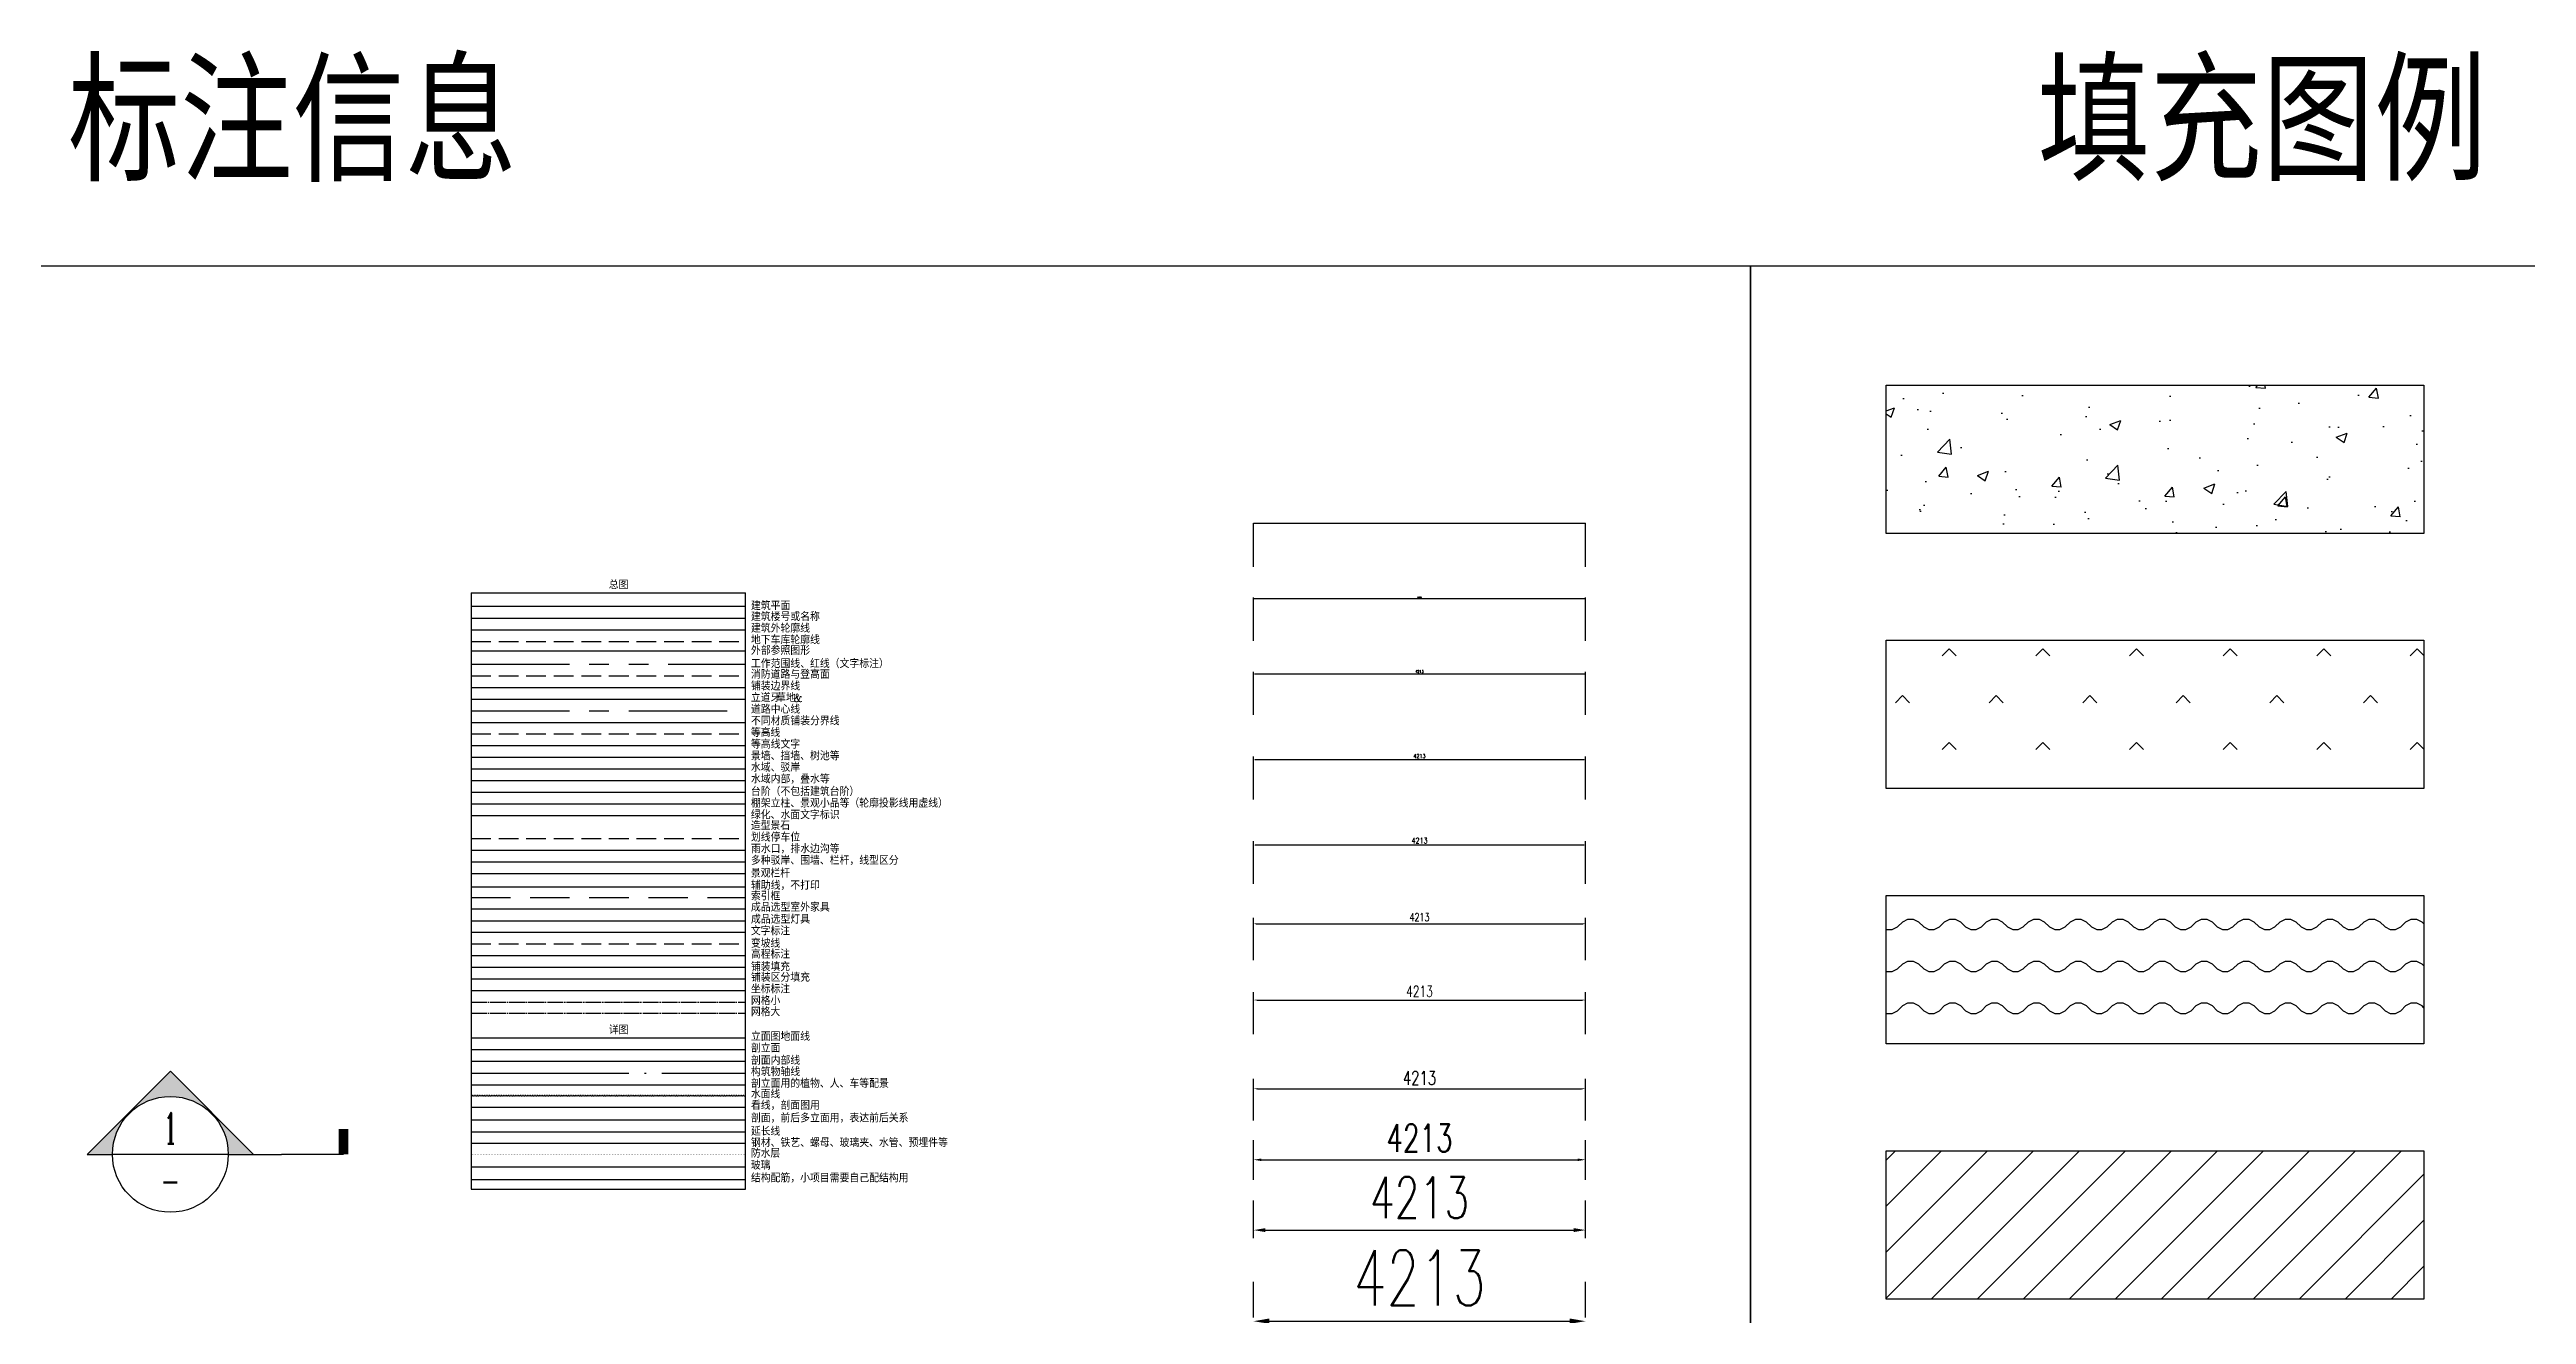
# Model space of a CAD drawing. Extents: x 36536 to 256213, y 18389 to 106449.
# Drawn here: x 90055 to 121493, y 90394 to 106449 of the extents above; entities that cross this region are included whole.
import ezdxf
from ezdxf.enums import TextEntityAlignment as Align

# ---------------------------------------------------------------- set-up
doc = ezdxf.new("R2010")
doc.units = 0
doc.header["$LTSCALE"] = 1000
doc.header["$MEASUREMENT"] = 0
for name, pattern in [('CENTER', [2, 1.25, -0.25, 0.25, -0.25]), ('DASH', [0.35, 0.25, -0.1]), ('DASHED', [0.75, 0.5, -0.25]), ('DOTE', [2.42, 2, -0.2, 0.02, -0.2]), ('PHANTOM', [2.5, 1.25, -0.25, 0.25, -0.25, 0.25, -0.25])]:
    doc.linetypes.add(name, pattern=pattern)
for name, color, linetype in [('DIM_COOR', 3, 'Continuous'), ('DIM_ELEV', 3, 'Continuous'), ('DIM_IDEN', 3, 'Continuous'), ('DIM_SYMB', 3, 'Continuous'), ('L-Axis', 1, 'DOTE'), ('L-B.NO.', 2, 'Continuous'), ('L-Bldg', 8, 'Continuous'), ('L-Center', 1, 'CENTER'), ('L-Contour', 8, 'DASH'), ('L-ContourText', 53, 'Continuous'), ('L-ExtendedLine', 8, 'DASH'), ('L-Finished lamps', 2, 'Continuous'), ('L-Finished product', 13, 'Continuous'), ('L-Fireroad', 3, 'DASH'), ('L-Floor', 6, 'Continuous'), ('L-Furniture', 2, 'Continuous'), ('L-Glass', 144, 'Continuous'), ('L-Grid', 8, 'DOTE'), ('L-Grid1', 1, 'DOTE'), ('L-Gully', 144, 'Continuous'), ('L-Hardware', 210, 'Continuous'), ('L-Hatch', 8, 'Continuous'), ('L-Hatch1', 9, 'Continuous'), ('L-Index', 3, 'DASHED'), ('L-Limit', 1, 'PHANTOM'), ('L-Look line', 9, 'Continuous'), ('L-Look line1', 11, 'Continuous'), ('L-Objective View', 8, 'Continuous'), ('L-Outline', 6, 'Continuous'), ('L-pa', 3, 'Continuous'), ('L-Parking', 30, 'DASH'), ('L-Pave', 4, 'Continuous'), ('L-Pave1', 31, 'Continuous'), ('L-Pavement', 30, 'Continuous'), ('L-Pool', 5, 'Continuous'), ('L-Pool1', 150, 'Continuous'), ('L-Railing', 2, 'Continuous'), ('L-Rebar', 1, 'Continuous'), ('L-Section', 4, 'Continuous'), ('L-Slope line', 1, 'DASH'), ('L-Step', 15, 'Continuous'), ('L-Stone', 9, 'Continuous'), ('L-Structure', 50, 'Continuous'), ('L-Style Index', 2, 'Continuous'), ('L-TEXT文字标注', 7, 'Continuous'), ('L-Ugoutline', 6, 'DASH'), ('L-Wall', 5, 'Continuous'), ('L-Water', 150, 'Continuous'), ('L-Waterproofer', 210, 'Continuous'), ('L-XREF', 7, 'Continuous'), ('PUB_DIM', 3, 'Continuous'), ('PUB_TEXT', 7, 'Continuous')]:
    doc.layers.add(name, color=color, linetype=linetype)
doc.layers.add('L-Auxiliary Line', color=1, linetype='Continuous', plot=False)
doc.styles.add('_TCH_LABEL', font='COMPLEX', dxfattribs={"bigfont": 'GBCBIG'})
doc.styles.get("Standard").update_dxf_attribs({"font": 'simplex.shx', "bigfont": 'hztxt.shx'})
doc.styles.add('STANDARD_T3', font='simplex.shx', dxfattribs={"width": 0.7, "bigfont": 'hztxt.shx'})
doc.dimstyles.new('W&&1', dxfattribs={"dimtxt": 3.5, "dimasz": 1, "dimexe": 2.5, "dimexo": 3, "dimgap": 1, "dimtad": 1, "dimdec": 0, "dimzin": 0, "dimdsep": 46, "dimtxsty": 'STANDARD_T3', "dimcen": 0.09, "dimclrd": 1, "dimclre": 1, "dimclrt": 7, "dimazin": 2, "dimtfac": 1, "dimtdec": 0, "dimtix": 1, "dimtmove": 2, "dimatfit": 3, "dimfxl": 100, "dimtolj": 1, "dimtzin": 0, "dimarcsym": 0})
doc.dimstyles.new('W&&10', dxfattribs={"dimtxt": 35, "dimasz": 10, "dimexe": 25, "dimexo": 30, "dimgap": 10, "dimtad": 1, "dimdec": 0, "dimzin": 0, "dimdsep": 46, "dimtxsty": 'STANDARD_T3', "dimcen": 0.09, "dimclrd": 1, "dimclre": 1, "dimclrt": 7, "dimazin": 2, "dimtfac": 1, "dimtdec": 0, "dimtix": 1, "dimtmove": 2, "dimatfit": 3, "dimfxl": 100, "dimtolj": 1, "dimtzin": 0, "dimarcsym": 0})
doc.dimstyles.new('W&&100', dxfattribs={"dimtxt": 350, "dimasz": 100, "dimexe": 250, "dimexo": 300, "dimgap": 100, "dimtad": 1, "dimdec": 0, "dimzin": 0, "dimdsep": 46, "dimtxsty": 'STANDARD_T3', "dimcen": 0.09, "dimclrd": 1, "dimclre": 1, "dimclrt": 7, "dimazin": 2, "dimtfac": 1, "dimtdec": 0, "dimtix": 1, "dimtmove": 2, "dimatfit": 3, "dimfxl": 100, "dimtolj": 1, "dimtzin": 0, "dimarcsym": 0})
doc.dimstyles.new('W&&15', dxfattribs={"dimtxt": 52.5, "dimasz": 15, "dimexe": 37.5, "dimexo": 45, "dimgap": 15, "dimtad": 1, "dimdec": 0, "dimzin": 0, "dimdsep": 46, "dimtxsty": 'STANDARD_T3', "dimcen": 0.09, "dimclrd": 1, "dimclre": 1, "dimclrt": 7, "dimazin": 2, "dimtfac": 1, "dimtdec": 0, "dimtix": 1, "dimtmove": 2, "dimatfit": 3, "dimfxl": 100, "dimtolj": 1, "dimtzin": 0, "dimarcsym": 0})
doc.dimstyles.new('W&&150', dxfattribs={"dimtxt": 525, "dimasz": 150, "dimexe": 375, "dimexo": 450, "dimgap": 150, "dimtad": 1, "dimdec": 0, "dimzin": 0, "dimdsep": 46, "dimtxsty": 'STANDARD_T3', "dimcen": 0.09, "dimclrd": 1, "dimclre": 1, "dimclrt": 7, "dimazin": 2, "dimtfac": 1, "dimtdec": 0, "dimtix": 1, "dimtmove": 2, "dimatfit": 3, "dimfxl": 100, "dimtolj": 1, "dimtzin": 0, "dimarcsym": 0})
doc.dimstyles.new('W&&20', dxfattribs={"dimtxt": 70, "dimasz": 20, "dimexe": 50, "dimexo": 60, "dimgap": 20, "dimtad": 1, "dimdec": 0, "dimzin": 0, "dimdsep": 46, "dimtxsty": 'STANDARD_T3', "dimcen": 0.09, "dimclrd": 1, "dimclre": 1, "dimclrt": 7, "dimazin": 2, "dimtfac": 1, "dimtdec": 0, "dimtix": 1, "dimtmove": 2, "dimatfit": 3, "dimfxl": 100, "dimtolj": 1, "dimtzin": 0, "dimarcsym": 0})
doc.dimstyles.new('W&&200', dxfattribs={"dimtxt": 700, "dimasz": 200, "dimexe": 500, "dimexo": 600, "dimgap": 200, "dimtad": 1, "dimdec": 0, "dimzin": 0, "dimdsep": 46, "dimtxsty": 'STANDARD_T3', "dimcen": 0.09, "dimclrd": 1, "dimclre": 1, "dimclrt": 7, "dimazin": 2, "dimtfac": 1, "dimtdec": 0, "dimtix": 1, "dimtmove": 2, "dimatfit": 3, "dimfxl": 100, "dimtolj": 1, "dimtzin": 0, "dimarcsym": 0})
doc.dimstyles.new('W&&30', dxfattribs={"dimtxt": 105, "dimasz": 30, "dimexe": 75, "dimexo": 90, "dimgap": 30, "dimtad": 1, "dimdec": 0, "dimzin": 0, "dimdsep": 46, "dimtxsty": 'STANDARD_T3', "dimcen": 0.09, "dimclrd": 1, "dimclre": 1, "dimclrt": 7, "dimazin": 2, "dimtfac": 1, "dimtdec": 0, "dimtix": 1, "dimtmove": 2, "dimatfit": 3, "dimfxl": 100, "dimtolj": 1, "dimtzin": 0, "dimarcsym": 0})
doc.dimstyles.new('W&&40', dxfattribs={"dimtxt": 140, "dimasz": 40, "dimexe": 100, "dimexo": 120, "dimgap": 40, "dimtad": 1, "dimdec": 0, "dimzin": 0, "dimdsep": 46, "dimtxsty": 'STANDARD_T3', "dimcen": 0.09, "dimclrd": 1, "dimclre": 1, "dimclrt": 7, "dimazin": 2, "dimtfac": 1, "dimtdec": 0, "dimtix": 1, "dimtmove": 2, "dimatfit": 3, "dimfxl": 100, "dimtolj": 1, "dimtzin": 0, "dimarcsym": 0})
doc.dimstyles.new('W&&5', dxfattribs={"dimtxt": 17.5, "dimasz": 5, "dimexe": 12.5, "dimexo": 15, "dimgap": 5, "dimtad": 1, "dimdec": 0, "dimzin": 0, "dimdsep": 46, "dimtxsty": 'STANDARD_T3', "dimcen": 0.09, "dimclrd": 1, "dimclre": 1, "dimclrt": 7, "dimazin": 2, "dimtfac": 1, "dimtdec": 0, "dimtix": 1, "dimtmove": 2, "dimatfit": 3, "dimfxl": 100, "dimtolj": 1, "dimtzin": 0, "dimarcsym": 0})
doc.dimstyles.new('W&&50', dxfattribs={"dimtxt": 175, "dimasz": 50, "dimexe": 125, "dimexo": 150, "dimgap": 50, "dimtad": 1, "dimdec": 0, "dimzin": 0, "dimdsep": 46, "dimtxsty": 'STANDARD_T3', "dimcen": 0.09, "dimclrd": 1, "dimclre": 1, "dimclrt": 7, "dimazin": 2, "dimtfac": 1, "dimtdec": 0, "dimtix": 1, "dimtmove": 2, "dimatfit": 3, "dimfxl": 100, "dimtolj": 1, "dimtzin": 0, "dimarcsym": 0})

# ---------------------------------------------------------------- blocks, each defined once
blk = doc.blocks.new('*D12')
at = {"layer": 'Defpoints', "color": 0, "transparency": 16777216}
for p in [(109550, 95354), (105337, 94800), (109550, 94800)]:
    blk.add_point(p, dxfattribs=at)
at = {"layer": 'PUB_DIM', "color": 1, "lineweight": -2, "transparency": 16777216}
for p, q in [((105337, 94890), (105337, 95429)), ((105367, 95354), (109520, 95354)), ((109550, 94890), (109550, 95429))]:
    blk.add_line(p, q, dxfattribs=at)
at = {"layer": 'PUB_DIM', "color": 1, "transparency": 16777216}
for points in [[(105367, 95359), (105367, 95349), (105337, 95354)], [(109520, 95359), (109520, 95349), (109550, 95354)]]:
    blk.add_solid(points, dxfattribs=at)
at = {"layer": 'PUB_DIM', "color": 7, "transparency": 16777216, "insert": (107443, 95437), "char_height": 105, "attachment_point": 5, "style": 'STANDARD_T3'}
blk.add_mtext('\\A1;4213', dxfattribs=at)
blk = doc.blocks.new('*D13')
at = {"layer": 'Defpoints', "color": 0, "transparency": 16777216}
for p in [(109550, 96353), (105337, 95799), (109550, 95799)]:
    blk.add_point(p, dxfattribs=at)
at = {"layer": 'PUB_DIM', "color": 1, "lineweight": -2, "transparency": 16777216}
for p, q in [((105337, 95859), (105337, 96403)), ((105357, 96353), (109530, 96353)), ((109550, 95859), (109550, 96403))]:
    blk.add_line(p, q, dxfattribs=at)
at = {"layer": 'PUB_DIM', "color": 1, "transparency": 16777216}
for points in [[(105357, 96356), (105357, 96349), (105337, 96353)], [(109530, 96356), (109530, 96349), (109550, 96353)]]:
    blk.add_solid(points, dxfattribs=at)
at = {"layer": 'PUB_DIM', "color": 7, "transparency": 16777216, "insert": (107443, 96408), "char_height": 70, "attachment_point": 5, "style": 'STANDARD_T3'}
blk.add_mtext('\\A1;4213', dxfattribs=at)
blk = doc.blocks.new('*D14')
at = {"layer": 'Defpoints', "color": 0, "transparency": 16777216}
for p in [(109550, 97440), (105337, 96886), (109550, 96886)]:
    blk.add_point(p, dxfattribs=at)
at = {"layer": 'PUB_DIM', "color": 1, "lineweight": -2, "transparency": 16777216}
for p, q in [((105337, 96931), (105337, 97477)), ((109550, 96931), (109550, 97477)), ((105352, 97440), (109535, 97440))]:
    blk.add_line(p, q, dxfattribs=at)
at = {"layer": 'PUB_DIM', "color": 1, "transparency": 16777216}
for points in [[(105352, 97442), (105352, 97437), (105337, 97440)], [(109535, 97442), (109535, 97437), (109550, 97440)]]:
    blk.add_solid(points, dxfattribs=at)
at = {"layer": 'PUB_DIM', "color": 7, "transparency": 16777216, "insert": (107443, 97481), "char_height": 52.5, "attachment_point": 5, "style": 'STANDARD_T3'}
blk.add_mtext('\\A1;4213', dxfattribs=at)
blk = doc.blocks.new('*D15')
at = {"layer": 'Defpoints', "color": 0, "transparency": 16777216}
for p in [(109550, 98527), (105337, 97973), (109550, 97973)]:
    blk.add_point(p, dxfattribs=at)
at = {"layer": 'PUB_DIM', "color": 1, "lineweight": -2, "transparency": 16777216}
for p, q in [((105337, 98003), (105337, 98552)), ((105347, 98527), (109540, 98527)), ((109550, 98003), (109550, 98552))]:
    blk.add_line(p, q, dxfattribs=at)
at = {"layer": 'PUB_DIM', "color": 1, "transparency": 16777216}
for points in [[(105347, 98529), (105347, 98526), (105337, 98527)], [(109540, 98529), (109540, 98526), (109550, 98527)]]:
    blk.add_solid(points, dxfattribs=at)
at = {"layer": 'PUB_DIM', "color": 7, "transparency": 16777216, "insert": (107443, 98555), "char_height": 35, "attachment_point": 5, "style": 'STANDARD_T3'}
blk.add_mtext('\\A1;4213', dxfattribs=at)
blk = doc.blocks.new('*D16')
at = {"layer": 'Defpoints', "color": 0, "transparency": 16777216}
for p in [(109550, 99481), (105337, 98927), (109550, 98927)]:
    blk.add_point(p, dxfattribs=at)
at = {"layer": 'PUB_DIM', "color": 1, "lineweight": -2, "transparency": 16777216}
for p, q in [((105337, 98942), (105337, 99494)), ((105342, 99481), (109545, 99481)), ((109550, 98942), (109550, 99494))]:
    blk.add_line(p, q, dxfattribs=at)
at = {"layer": 'PUB_DIM', "color": 1, "transparency": 16777216}
for points in [[(105342, 99482), (105342, 99481), (105337, 99481)], [(109545, 99482), (109545, 99481), (109550, 99481)]]:
    blk.add_solid(points, dxfattribs=at)
at = {"layer": 'PUB_DIM', "color": 7, "transparency": 16777216, "insert": (107443, 99495), "char_height": 17.5, "attachment_point": 5, "style": 'STANDARD_T3'}
blk.add_mtext('\\A1;4213', dxfattribs=at)
blk = doc.blocks.new('*D17')
at = {"layer": 'Defpoints', "color": 0, "transparency": 16777216}
for p in [(109550, 100436), (105337, 99882), (109550, 99882)]:
    blk.add_point(p, dxfattribs=at)
at = {"layer": 'PUB_DIM', "color": 1, "lineweight": -2, "transparency": 16777216}
for p, q in [((105337, 99885), (105337, 100438)), ((105338, 100436), (109549, 100436)), ((109550, 99885), (109550, 100438))]:
    blk.add_line(p, q, dxfattribs=at)
at = {"layer": 'PUB_DIM', "color": 1, "transparency": 16777216}
for points in [[(105338, 100436), (105338, 100435), (105337, 100436)], [(109549, 100436), (109549, 100435), (109550, 100436)]]:
    blk.add_solid(points, dxfattribs=at)
at = {"layer": 'PUB_DIM', "color": 7, "transparency": 16777216, "insert": (107443, 100438), "char_height": 3.5, "attachment_point": 5, "style": 'STANDARD_T3'}
blk.add_mtext('\\A1;4213', dxfattribs=at)
blk = doc.blocks.new('*D18')
at = {"layer": 'Defpoints', "color": 0, "transparency": 16777216}
for p in [(109550, 94385), (105337, 93831), (109550, 93831)]:
    blk.add_point(p, dxfattribs=at)
at = {"layer": 'PUB_DIM', "color": 1, "lineweight": -2, "transparency": 16777216}
for p, q in [((105337, 93951), (105337, 94485)), ((105377, 94385), (109510, 94385)), ((109550, 93951), (109550, 94485))]:
    blk.add_line(p, q, dxfattribs=at)
at = {"layer": 'PUB_DIM', "color": 1, "transparency": 16777216}
for points in [[(105377, 94392), (105377, 94379), (105337, 94385)], [(109510, 94392), (109510, 94379), (109550, 94385)]]:
    blk.add_solid(points, dxfattribs=at)
at = {"layer": 'PUB_DIM', "color": 7, "transparency": 16777216, "insert": (107443, 94495), "char_height": 140, "attachment_point": 5, "style": 'STANDARD_T3'}
blk.add_mtext('\\A1;4213', dxfattribs=at)
blk = doc.blocks.new('*D19')
at = {"layer": 'Defpoints', "color": 0, "transparency": 16777216}
for p in [(109550, 93259), (105337, 92705), (109550, 92705)]:
    blk.add_point(p, dxfattribs=at)
at = {"layer": 'PUB_DIM', "color": 1, "lineweight": -2, "transparency": 16777216}
for p, q in [((105337, 92855), (105337, 93384)), ((109550, 92855), (109550, 93384)), ((105387, 93259), (109500, 93259))]:
    blk.add_line(p, q, dxfattribs=at)
at = {"layer": 'PUB_DIM', "color": 1, "transparency": 16777216}
for points in [[(105387, 93267), (105387, 93251), (105337, 93259)], [(109500, 93267), (109500, 93251), (109550, 93259)]]:
    blk.add_solid(points, dxfattribs=at)
at = {"layer": 'PUB_DIM', "color": 7, "transparency": 16777216, "insert": (107443, 93396), "char_height": 175, "attachment_point": 5, "style": 'STANDARD_T3'}
blk.add_mtext('\\A1;4213', dxfattribs=at)
blk = doc.blocks.new('*D20')
at = {"layer": 'Defpoints', "color": 0, "transparency": 16777216}
for p in [(109550, 92358), (105337, 91804), (109550, 91804)]:
    blk.add_point(p, dxfattribs=at)
at = {"layer": 'PUB_DIM', "color": 1, "lineweight": -2, "transparency": 16777216}
for p, q in [((105337, 92104), (105337, 92608)), ((109550, 92104), (109550, 92608)), ((105437, 92358), (109450, 92358))]:
    blk.add_line(p, q, dxfattribs=at)
at = {"layer": 'PUB_DIM', "color": 1, "transparency": 16777216}
for points in [[(105437, 92374), (105437, 92341), (105337, 92358)], [(109450, 92374), (109450, 92341), (109550, 92358)]]:
    blk.add_solid(points, dxfattribs=at)
at = {"layer": 'PUB_DIM', "color": 7, "transparency": 16777216, "insert": (107443, 92633), "char_height": 350, "attachment_point": 5, "style": 'STANDARD_T3'}
blk.add_mtext('\\A1;4213', dxfattribs=at)
blk = doc.blocks.new('*D21')
at = {"layer": 'Defpoints', "color": 0, "transparency": 16777216}
for p in [(109550, 91465), (105337, 90911), (109550, 90911)]:
    blk.add_point(p, dxfattribs=at)
at = {"layer": 'PUB_DIM', "color": 1, "lineweight": -2, "transparency": 16777216}
for p, q in [((105337, 91361), (105337, 91840)), ((109550, 91361), (109550, 91840)), ((105487, 91465), (109400, 91465))]:
    blk.add_line(p, q, dxfattribs=at)
at = {"layer": 'PUB_DIM', "color": 1, "transparency": 16777216}
for points in [[(105487, 91490), (105487, 91440), (105337, 91465)], [(109400, 91490), (109400, 91440), (109550, 91465)]]:
    blk.add_solid(points, dxfattribs=at)
at = {"layer": 'PUB_DIM', "color": 7, "transparency": 16777216, "insert": (107443, 91877), "char_height": 525, "attachment_point": 5, "style": 'STANDARD_T3'}
blk.add_mtext('\\A1;4213', dxfattribs=at)
blk = doc.blocks.new('*D22')
at = {"layer": 'Defpoints', "color": 0, "transparency": 16777216}
for p in [(109550, 90309), (105337, 89755), (109550, 89755)]:
    blk.add_point(p, dxfattribs=at)
at = {"layer": 'PUB_DIM', "color": 1, "lineweight": -2, "transparency": 16777216}
for p, q in [((105337, 90355), (105337, 90809)), ((109550, 90355), (109550, 90809)), ((105537, 90309), (109350, 90309))]:
    blk.add_line(p, q, dxfattribs=at)
at = {"layer": 'PUB_DIM', "color": 1, "transparency": 16777216}
for points in [[(105537, 90343), (105537, 90276), (105337, 90309)], [(109350, 90343), (109350, 90276), (109550, 90309)]]:
    blk.add_solid(points, dxfattribs=at)
at = {"layer": 'PUB_DIM', "color": 7, "transparency": 16777216, "insert": (107443, 90859), "char_height": 700, "attachment_point": 5, "style": 'STANDARD_T3'}
blk.add_mtext('\\A1;4213', dxfattribs=at)
blk = doc.blocks.new('*U11')
blk.add_hatch(color=256).paths.add_polyline_path([(0, 11.49), (-11.49, 0), (-8, 0, -1), (8, 0), (11.49, 0)])
blk.add_lwpolyline([(0, 11.49), (-11.49, 0), (-8, 0, -1), (8, 0), (11.49, 0), (0, 11.49)], format="xyb", close=True)
at = {"const_width": 1.31}
blk.add_lwpolyline([(23.92, 0), (23.92, 3.5)], dxfattribs=at)
for points in [[(8, 0), (15.33, 0)], [(21.33, 0), (15.33, 0)], [(23.92, 0), (18.67, 0)]]:
    blk.add_lwpolyline(points)
blk = doc.blocks.new('$LinePat$波浪线')
at = {"color": 0}
for centre, start, end in [((150, -42), 201.672355, 338.327405), ((450, -161), 21.672355, 158.327405)]:
    blk.add_arc(centre, 161, start, end, dxfattribs=at)
blk = doc.blocks.new('$LinePat$防水层1')
at = {"color": 0}
blk.add_solid([(150, 0), (450, 0), (150, -100), (450, -100)], dxfattribs=at)
at = {"layer": 'Defpoints'}
for p in [(0, 0), (600, 0)]:
    blk.add_point(p, dxfattribs=at)

msp = doc.modelspace()

# ---------------------------------------------------------------- hatches: boundary and pattern name
h = msp.add_hatch()
h.set_pattern_fill('混凝土', color=256, scale=200)
h.set_pattern_definition([(50, (0, 0), (1434.52, -125.504), [150, -1650]), (355, (0, 0), (-277.503, 1504.384), [120, -1320]), (100.4514, (119.5, -10.5), (1157.019, 1378.879), [127.48, -1402.284]), (46.1842, (0, 400), (2134.482, -331.038), [225, -2475]), (96.6356, (177.9, 372.4), (1869.325, 1948.236), [191.22, -2103.426]), (351.1842, (0, 400), (1869.324, 1948.237), [180, -1980]), (21, (200, 300), (1193.814, -805.238), [150, -1650]), (326, (200, 300), (486.63, 1450.3), [120, -1320]), (71.4514, (299.5, 232.9), (1680.445, 645.061), [127.48, -1402.284]), (37.5, (0, 0), (24.3197, 665.7877), [0, -1304, 0, -1340, 0, -1325]), (7.5, (0, 0), (526.139, 788.8234), [0, -764, 0, -1274, 0, -505]), (327.5, (-446, 0), (1067.6449, -45.1097), [0, -500, 0, -1560, 0, -2070]), (317.5, (-646, 0), (1166.3723, 200.21), [0, -650, 0, -1036, 0, -1470])])
h.paths.add_polyline_path([(113364.837, 102190.043), (120191.639, 102190.043), (120191.639, 100307.593), (113364.837, 100307.593)])
h = msp.add_hatch()
h.set_pattern_fill('牧场', color=256, scale=200)
h.set_pattern_definition([(225, (118.8, 237.6), (594, -594), [126.0064, -714.0364]), (315, (118.8, 237.6), (594, 594), [126.0064, -714.0364])])
h.paths.add_polyline_path([(113364.837, 98950.902), (120191.639, 98950.902), (120191.639, 97068.452), (113364.837, 97068.452)])
h = msp.add_hatch()
h.set_pattern_fill('水域', color=256, scale=260)
h.set_pattern_definition([(0, (0, 0), (0, 532.2834), [66.5354, -465.748]), (26.56505, (66.54, 0), (532.28348, 5e-06), [74.3889, -1115.8331]), (333.43495, (465.75, 33.27), (532.28348, -2e-07), [74.3889, -1115.8331]), (45, (133.07, 33.27), (0, 532.2835), [94.0953, -658.6672]), (135, (465.75, 33.27), (-532.2835, 6e-14), [94.0953, -658.6672]), (26.56505, (199.6, 99.8), (532.28348, 5e-06), [74.3889, -1115.8331]), (333.43495, (332.68, 133.07), (532.28348, -2e-07), [74.3889, -1115.8331]), (0, (266.14, 133.07), (0, 532.2834), [66.5354, -465.748])])
h.paths.add_polyline_path([(113364.837, 95711.762), (120191.639, 95711.762), (120191.639, 93829.312), (113364.837, 93829.312)])
h = msp.add_hatch()
h.set_pattern_fill('ANSI31', color=256, scale=260)
h.set_pattern_definition([(45, (0, 0), (-291.8583, 291.8583), [])])
h.paths.add_polyline_path([(113364.837, 92472.622), (120191.639, 92472.622), (120191.639, 90590.171), (113364.837, 90590.171)])

# ---------------------------------------------------------------- linework, layer by layer
msp.add_line((95405.863, 99552.692), (98889.279, 99552.692))
for points in [[(86646.243, 103703.395), (111646.243, 103703.395), (111646.243, 73703.395), (86646.243, 73703.395)], [(111646.243, 103703.395), (136646.243, 103703.395), (136646.243, 73703.395), (111646.243, 73703.395)], [(113364.837, 102190.043), (120191.639, 102190.043), (120191.639, 100307.593), (113364.837, 100307.593)], [(113364.837, 98950.902), (120191.639, 98950.902), (120191.639, 97068.452), (113364.837, 97068.452)], [(113364.837, 95711.762), (120191.639, 95711.762), (120191.639, 93829.312), (113364.837, 93829.312)], [(113364.837, 92472.622), (120191.639, 92472.622), (120191.639, 90590.171), (113364.837, 90590.171)]]:
    msp.add_lwpolyline(points, close=True)
msp.add_lwpolyline([(95405.863, 99552.692), (95405.863, 91985.606), (98889.279, 91985.606), (98889.279, 99552.692)])
at = {"layer": 'DIM_COOR'}
msp.add_lwpolyline([(95405.863, 94506.822), (98889.279, 94506.822)], dxfattribs=at)
at = {"layer": 'DIM_ELEV'}
msp.add_lwpolyline([(95405.863, 94949.509), (98889.279, 94949.509)], dxfattribs=at)
at = {"layer": 'DIM_IDEN'}
msp.add_line((92323.885, 92426.623), (90853.297, 92426.623), dxfattribs=at)
msp.add_circle((91588.591, 92426.623), 735.294, dxfattribs=at)
at = {"layer": 'L-Auxiliary Line'}
msp.add_lwpolyline([(95405.863, 95822.262), (98889.279, 95822.262)], dxfattribs=at)
at = {"layer": 'L-Axis'}
msp.add_lwpolyline([(95405.863, 93455.801), (98889.279, 93455.801)], dxfattribs=at)
at = {"layer": 'L-B.NO.', "ltscale": 500}
msp.add_lwpolyline([(95405.863, 99232.679), (98889.279, 99232.679)], dxfattribs=at)
at = {"layer": 'L-Bldg'}
msp.add_lwpolyline([(95405.863, 99382.695), (98889.279, 99382.695)], dxfattribs=at)
at = {"layer": 'L-Center'}
msp.add_lwpolyline([(95405.863, 98057.086), (98889.279, 98057.086)], dxfattribs=at)
at = {"layer": 'L-Contour'}
msp.add_lwpolyline([(95405.863, 97761.961), (98889.279, 97761.961)], dxfattribs=at)
at = {"layer": 'L-ContourText'}
msp.add_lwpolyline([(95405.863, 97614.398), (98889.279, 97614.398)], dxfattribs=at)
at = {"layer": 'L-ExtendedLine', "ltscale": 0.02}
msp.add_lwpolyline([(95405.863, 92712.034), (98889.279, 92712.034)], dxfattribs=at)
at = {"layer": 'L-Finished lamps'}
msp.add_lwpolyline([(95405.863, 95392.197), (98889.279, 95392.197)], dxfattribs=at)
at = {"layer": 'L-Finished product'}
msp.add_lwpolyline([(95405.863, 95544.666), (98889.279, 95544.666)], dxfattribs=at)
at = {"layer": 'L-Fireroad'}
msp.add_lwpolyline([(95405.863, 98499.773), (98889.279, 98499.773)], dxfattribs=at)
at = {"layer": 'L-Floor'}
msp.add_lwpolyline([(95405.863, 93904.368), (98889.279, 93904.368)], dxfattribs=at)
at = {"layer": 'L-Furniture'}
msp.add_lwpolyline([(95405.863, 96876.586), (98889.279, 96876.586)], dxfattribs=at)
at = {"layer": 'L-Glass'}
msp.add_lwpolyline([(95405.863, 92269.985), (98889.279, 92269.985)], dxfattribs=at)
at = {"layer": 'L-Grid', "ltscale": 0.1}
msp.add_lwpolyline([(95405.863, 94359.26), (98889.279, 94359.26)], dxfattribs=at)
at = {"layer": 'L-Grid1', "ltscale": 0.1}
msp.add_lwpolyline([(95405.863, 94217.577), (98889.279, 94217.577)], dxfattribs=at)
at = {"layer": 'L-Gully'}
msp.add_lwpolyline([(95405.863, 96286.336), (98889.279, 96286.336)], dxfattribs=at)
at = {"layer": 'L-Hardware'}
msp.add_lwpolyline([(95405.863, 92567.563), (98889.279, 92567.563)], dxfattribs=at)
at = {"layer": 'L-Hatch'}
msp.add_lwpolyline([(95405.863, 94801.947), (98889.279, 94801.947)], dxfattribs=at)
at = {"layer": 'L-Hatch1'}
msp.add_lwpolyline([(95405.863, 94654.385), (98889.279, 94654.385)], dxfattribs=at)
at = {"layer": 'L-Index'}
msp.add_lwpolyline([(95405.863, 95687.322), (98889.279, 95687.322)], dxfattribs=at)
at = {"layer": 'L-Limit'}
msp.add_lwpolyline([(95405.863, 98647.335), (98889.279, 98647.335)], dxfattribs=at)
at = {"layer": 'L-Look line'}
msp.add_lwpolyline([(95405.863, 93026.784), (98889.279, 93026.784)], dxfattribs=at)
at = {"layer": 'L-Look line1'}
msp.add_lwpolyline([(95405.863, 92865.551), (98889.279, 92865.551)], dxfattribs=at)
at = {"layer": 'L-Objective View'}
msp.add_lwpolyline([(95405.863, 93308.238), (98889.279, 93308.238)], dxfattribs=at)
at = {"layer": 'L-Outline'}
msp.add_lwpolyline([(95405.863, 99085.117), (98889.279, 99085.117)], dxfattribs=at)
at = {"layer": 'L-pa'}
msp.add_lwpolyline([(95405.863, 96729.023), (98889.279, 96729.023)], dxfattribs=at)
at = {"layer": 'L-Parking'}
msp.add_lwpolyline([(95405.863, 96433.898), (98889.279, 96433.898)], dxfattribs=at)
at = {"layer": 'L-Pave'}
msp.add_lwpolyline([(95405.863, 98352.211), (98889.279, 98352.211)], dxfattribs=at)
at = {"layer": 'L-Pave1'}
msp.add_lwpolyline([(95405.863, 98204.648), (98889.279, 98204.648)], dxfattribs=at)
at = {"layer": 'L-Pavement'}
msp.add_lwpolyline([(95405.863, 97909.523), (98889.279, 97909.523)], dxfattribs=at)
at = {"layer": 'L-Pool'}
msp.add_lwpolyline([(95405.863, 97319.273), (98889.279, 97319.273)], dxfattribs=at)
at = {"layer": 'L-Pool1'}
msp.add_lwpolyline([(95405.863, 97171.711), (98889.279, 97171.711)], dxfattribs=at)
at = {"layer": 'L-Railing', "ltscale": 0.02}
msp.add_lwpolyline([(95405.863, 95991.211), (98889.279, 95991.211)], dxfattribs=at)
at = {"layer": 'L-Rebar'}
msp.add_lwpolyline([(95405.863, 92108.752), (98889.279, 92108.752)], dxfattribs=at)
at = {"layer": 'L-Section'}
msp.add_lwpolyline([(95405.863, 93756.806), (98889.279, 93756.806)], dxfattribs=at)
at = {"layer": 'L-Slope line'}
msp.add_lwpolyline([(95405.863, 95097.072), (98889.279, 95097.072)], dxfattribs=at)
at = {"layer": 'L-Step'}
msp.add_lwpolyline([(95405.863, 97024.148), (98889.279, 97024.148)], dxfattribs=at)
at = {"layer": 'L-Stone', "const_width": 2.941}
msp.add_lwpolyline([(95405.863, 96581.461), (98889.279, 96581.461)], dxfattribs=at)
at = {"layer": 'L-Structure'}
msp.add_lwpolyline([(95405.863, 93609.243), (98889.279, 93609.243)], dxfattribs=at)
at = {"layer": 'L-Style Index', "ltscale": 0.02}
msp.add_lwpolyline([(95405.863, 96138.773), (98889.279, 96138.773)], dxfattribs=at)
at = {"layer": 'L-Ugoutline'}
msp.add_lwpolyline([(95405.863, 98937.554), (98889.279, 98937.554)], dxfattribs=at)
at = {"layer": 'L-Wall', "ltscale": 0.1}
msp.add_lwpolyline([(95405.863, 97466.836), (98889.279, 97466.836)], dxfattribs=at)
at = {"layer": 'L-XREF'}
msp.add_lwpolyline([(95405.863, 98817.332), (98889.279, 98817.332)], dxfattribs=at)
at = {"layer": 'PUB_TEXT'}
msp.add_lwpolyline([(95405.863, 95244.634), (98889.279, 95244.634)], dxfattribs=at)

# ---------------------------------------------------------------- block references
at = {"layer": 'DIM_SYMB', "xscale": 91.91176470588236, "yscale": 91.91176470588236, "zscale": 91.91176470588236}
msp.add_blockref('*U11', (91588.591, 92426.623), dxfattribs=at)
at = {"layer": 'L-Water', "xscale": 0.03628560533088059, "yscale": 0.03611433485970246, "zscale": 0.03611433485970246}
for p in [(95405.863, 93174.346), (95427.635, 93174.346), (95449.406, 93174.346), (95471.177, 93174.346), (95492.949, 93174.346), (95514.72, 93174.346), (95536.492, 93174.346), (95558.263, 93174.346), (95580.034, 93174.346), (95601.806, 93174.346), (95623.577, 93174.346), (95645.348, 93174.346), (95667.12, 93174.346), (95688.891, 93174.346), (95710.662, 93174.346), (95732.434, 93174.346), (95754.205, 93174.346), (95775.976, 93174.346), (95797.748, 93174.346), (95819.519, 93174.346), (95841.29, 93174.346), (95863.062, 93174.346), (95884.833, 93174.346), (95906.604, 93174.346), (95928.376, 93174.346), (95950.147, 93174.346), (95971.918, 93174.346), (95993.69, 93174.346), (96015.461, 93174.346), (96037.232, 93174.346), (96059.004, 93174.346), (96080.775, 93174.346), (96102.546, 93174.346), (96124.318, 93174.346), (96146.089, 93174.346), (96167.861, 93174.346), (96189.632, 93174.346), (96211.403, 93174.346), (96233.175, 93174.346), (96254.946, 93174.346), (96276.717, 93174.346), (96298.489, 93174.346), (96320.26, 93174.346), (96342.031, 93174.346), (96363.803, 93174.346), (96385.574, 93174.346), (96407.345, 93174.346), (96429.117, 93174.346), (96450.888, 93174.346), (96472.659, 93174.346), (96494.431, 93174.346), (96516.202, 93174.346), (96537.973, 93174.346), (96559.745, 93174.346), (96581.516, 93174.346), (96603.287, 93174.346), (96625.059, 93174.346), (96646.83, 93174.346), (96668.601, 93174.346), (96690.373, 93174.346), (96712.144, 93174.346), (96733.915, 93174.346), (96755.687, 93174.346), (96777.458, 93174.346), (96799.229, 93174.346), (96821.001, 93174.346), (96842.772, 93174.346), (96864.544, 93174.346), (96886.315, 93174.346), (96908.086, 93174.346), (96929.858, 93174.346), (96951.629, 93174.346), (96973.4, 93174.346), (96995.172, 93174.346), (97016.943, 93174.346), (97038.714, 93174.346), (97060.486, 93174.346), (97082.257, 93174.346), (97104.028, 93174.346), (97125.8, 93174.346), (97147.571, 93174.346), (97169.342, 93174.346), (97191.114, 93174.346), (97212.885, 93174.346), (97234.656, 93174.346), (97256.428, 93174.346), (97278.199, 93174.346), (97299.97, 93174.346), (97321.742, 93174.346), (97343.513, 93174.346), (97365.284, 93174.346), (97387.056, 93174.346), (97408.827, 93174.346), (97430.598, 93174.346), (97452.37, 93174.346), (97474.141, 93174.346), (97495.913, 93174.346), (97517.684, 93174.346), (97539.455, 93174.346), (97561.227, 93174.346), (97582.998, 93174.346), (97604.769, 93174.346), (97626.541, 93174.346), (97648.312, 93174.346), (97670.083, 93174.346), (97691.855, 93174.346), (97713.626, 93174.346), (97735.397, 93174.346), (97757.169, 93174.346), (97778.94, 93174.346), (97800.711, 93174.346), (97822.483, 93174.346), (97844.254, 93174.346), (97866.025, 93174.346), (97887.797, 93174.346), (97909.568, 93174.346), (97931.339, 93174.346), (97953.111, 93174.346), (97974.882, 93174.346), (97996.653, 93174.346), (98018.425, 93174.346), (98040.196, 93174.346), (98061.967, 93174.346), (98083.739, 93174.346), (98105.51, 93174.346), (98127.281, 93174.346), (98149.053, 93174.346), (98170.824, 93174.346), (98192.596, 93174.346), (98214.367, 93174.346), (98236.138, 93174.346), (98257.91, 93174.346), (98279.681, 93174.346), (98301.452, 93174.346), (98323.224, 93174.346), (98344.995, 93174.346), (98366.766, 93174.346), (98388.538, 93174.346), (98410.309, 93174.346), (98432.08, 93174.346), (98453.852, 93174.346), (98475.623, 93174.346), (98497.394, 93174.346), (98519.166, 93174.346), (98540.937, 93174.346), (98562.708, 93174.346), (98584.48, 93174.346), (98606.251, 93174.346), (98628.022, 93174.346), (98649.794, 93174.346), (98671.565, 93174.346), (98693.336, 93174.346), (98715.108, 93174.346), (98736.879, 93174.346), (98758.65, 93174.346), (98780.422, 93174.346), (98802.193, 93174.346), (98823.964, 93174.346), (98845.736, 93174.346), (98867.507, 93174.346)]:
    msp.add_blockref('$LinePat$波浪线', p, dxfattribs=at)
at = {"layer": 'L-Waterproofer', "xscale": 0.05924175294148774, "yscale": 0.05882352941176471, "zscale": 0.05882352941176471}
for p in [(95405.863, 92431.217), (95441.409, 92431.217), (95476.954, 92431.217), (95512.499, 92431.217), (95548.044, 92431.217), (95583.589, 92431.217), (95619.134, 92431.217), (95654.679, 92431.217), (95690.224, 92431.217), (95725.769, 92431.217), (95761.314, 92431.217), (95796.859, 92431.217), (95832.404, 92431.217), (95867.949, 92431.217), (95903.494, 92431.217), (95939.039, 92431.217), (95974.584, 92431.217), (96010.129, 92431.217), (96045.674, 92431.217), (96081.219, 92431.217), (96116.764, 92431.217), (96152.31, 92431.217), (96187.855, 92431.217), (96223.4, 92431.217), (96258.945, 92431.217), (96294.49, 92431.217), (96330.035, 92431.217), (96365.58, 92431.217), (96401.125, 92431.217), (96436.67, 92431.217), (96472.215, 92431.217), (96507.76, 92431.217), (96543.305, 92431.217), (96578.85, 92431.217), (96614.395, 92431.217), (96649.94, 92431.217), (96685.485, 92431.217), (96721.03, 92431.217), (96756.575, 92431.217), (96792.12, 92431.217), (96827.666, 92431.217), (96863.211, 92431.217), (96898.756, 92431.217), (96934.301, 92431.217), (96969.846, 92431.217), (97005.391, 92431.217), (97040.936, 92431.217), (97076.481, 92431.217), (97112.026, 92431.217), (97147.571, 92431.217), (97183.116, 92431.217), (97218.661, 92431.217), (97254.206, 92431.217), (97289.751, 92431.217), (97325.296, 92431.217), (97360.841, 92431.217), (97396.386, 92431.217), (97431.931, 92431.217), (97467.476, 92431.217), (97503.022, 92431.217), (97538.567, 92431.217), (97574.112, 92431.217), (97609.657, 92431.217), (97645.202, 92431.217), (97680.747, 92431.217), (97716.292, 92431.217), (97751.837, 92431.217), (97787.382, 92431.217), (97822.927, 92431.217), (97858.472, 92431.217), (97894.017, 92431.217), (97929.562, 92431.217), (97965.107, 92431.217), (98000.652, 92431.217), (98036.197, 92431.217), (98071.742, 92431.217), (98107.287, 92431.217), (98142.832, 92431.217), (98178.377, 92431.217), (98213.923, 92431.217), (98249.468, 92431.217), (98285.013, 92431.217), (98320.558, 92431.217), (98356.103, 92431.217), (98391.648, 92431.217), (98427.193, 92431.217), (98462.738, 92431.217), (98498.283, 92431.217), (98533.828, 92431.217), (98569.373, 92431.217), (98604.918, 92431.217), (98640.463, 92431.217), (98676.008, 92431.217), (98711.553, 92431.217), (98747.098, 92431.217), (98782.643, 92431.217), (98818.188, 92431.217), (98853.733, 92431.217)]:
    msp.add_blockref('$LinePat$防水层1', p, dxfattribs=at)

# ---------------------------------------------------------------- texts
for s, p in [('总图', (97154.093, 99601.545)), ('详图', (97154.093, 93953.221))]:
    msp.add_text(s, height=99.2908).set_placement(p)
at = {"layer": 'DIM_COOR'}
msp.add_text('坐标标注', height=99.2908, dxfattribs=at).set_placement((98957.441, 94470.821))
at = {"layer": 'DIM_ELEV'}
msp.add_text('高程标注', height=99.2908, dxfattribs=at).set_placement((98957.441, 94913.508))
at = {"layer": 'DIM_IDEN', "color": 7, "style": '_TCH_LABEL'}
msp.add_text('1', height=393.669, dxfattribs=at).set_placement((91504.233, 92561.331), (91672.948, 92561.331), align=Align.FIT)
at = {"layer": 'DIM_IDEN', "color": 7, "style": '_TCH_LABEL', "width": 0.777778}
msp.add_text('-', height=383.833, dxfattribs=at).set_placement((91460.646, 91906.692), (91716.535, 91906.692), align=Align.FIT)
at = {"layer": 'L-Auxiliary Line'}
msp.add_text('辅助线，不打印', height=100, dxfattribs=at).set_placement((98957.441, 95786.261))
at = {"layer": 'L-Axis'}
msp.add_text('构筑物轴线', height=100, dxfattribs=at).set_placement((98957.441, 93419.8))
at = {"layer": 'L-B.NO.'}
msp.add_text('建筑楼号或名称', height=100, dxfattribs=at).set_placement((98957.441, 99196.678))
at = {"layer": 'L-Bldg'}
msp.add_text('建筑平面', height=100, dxfattribs=at).set_placement((98957.441, 99335.476))
at = {"layer": 'L-Center'}
msp.add_text('道路中心线', height=100, dxfattribs=at).set_placement((98957.441, 98021.084))
at = {"layer": 'L-Contour'}
msp.add_text('等高线', height=99.2908, dxfattribs=at).set_placement((98957.441, 97725.959))
at = {"layer": 'L-ContourText'}
msp.add_text('等高线文字', height=100, dxfattribs=at).set_placement((98957.441, 97577.034))
at = {"layer": 'L-ExtendedLine'}
msp.add_text('延长线', height=99.2908, dxfattribs=at).set_placement((98957.441, 92664.816))
at = {"layer": 'L-Finished lamps'}
msp.add_text('成品选型灯具', height=100, dxfattribs=at).set_placement((98957.441, 95356.196))
at = {"layer": 'L-Finished product'}
msp.add_text('成品选型室外家具', height=100, dxfattribs=at).set_placement((98957.441, 95508.664))
at = {"layer": 'L-Fireroad'}
msp.add_text('消防道路与登高面', height=100, dxfattribs=at).set_placement((98957.441, 98463.772))
at = {"layer": 'L-Floor'}
msp.add_text('立面图地面线', height=100, dxfattribs=at).set_placement((98957.441, 93868.367))
at = {"layer": 'L-Furniture'}
msp.add_text('棚架立柱、景观小品等（轮廓投影线用虚线）', height=100, dxfattribs=at).set_placement((98957.441, 96829.367))
at = {"layer": 'L-Glass'}
msp.add_text('玻璃', height=99.2908, dxfattribs=at).set_placement((98957.441, 92233.984))
at = {"layer": 'L-Grid'}
msp.add_text('网格小', height=99.2908, dxfattribs=at).set_placement((98957.441, 94323.258))
at = {"layer": 'L-Grid1'}
msp.add_text('网格大', height=99.2908, dxfattribs=at).set_placement((98957.441, 94181.576))
at = {"layer": 'L-Gully'}
msp.add_text('雨水口，排水边沟等', height=100, dxfattribs=at).set_placement((98957.441, 96250.335))
at = {"layer": 'L-Hardware'}
msp.add_text('钢材、铁艺、螺母、玻璃夹、水管、预埋件等', height=100, dxfattribs=at).set_placement((98957.441, 92520.344))
at = {"layer": 'L-Hatch'}
msp.add_text('铺装填充', height=99.2908, dxfattribs=at).set_placement((98957.441, 94754.729))
at = {"layer": 'L-Hatch1'}
msp.add_text('铺装区分填充', height=100, dxfattribs=at).set_placement((98957.441, 94618.383))
at = {"layer": 'L-Index'}
msp.add_text('索引框', height=99.2908, dxfattribs=at).set_placement((98957.441, 95651.321))
at = {"layer": 'L-Limit'}
msp.add_text('工作范围线、红线（文字标注）', height=100, dxfattribs=at).set_placement((98957.441, 98600.117))
at = {"layer": 'L-Look line'}
msp.add_text('看线，剖面图用', height=100, dxfattribs=at).set_placement((98957.441, 92994.746))
at = {"layer": 'L-Look line1'}
msp.add_text('剖面，前后多立面用，表达前后关系', height=100, dxfattribs=at).set_placement((98957.441, 92833.513))
at = {"layer": 'L-Objective View'}
msp.add_text('剖立面用的植物、人、车等配景', height=100, dxfattribs=at).set_placement((98957.441, 93272.237))
at = {"layer": 'L-Outline'}
msp.add_text('建筑外轮廓线', height=100, dxfattribs=at).set_placement((98957.441, 99049.116))
at = {"layer": 'L-pa'}
msp.add_text('绿化、水面文字标识', height=100, dxfattribs=at).set_placement((98957.441, 96681.805))
at = {"layer": 'L-Parking'}
msp.add_text('划线停车位', height=100, dxfattribs=at).set_placement((98957.441, 96397.897))
at = {"layer": 'L-Pave'}
msp.add_text('铺装边界线', height=100, dxfattribs=at).set_placement((98957.441, 98316.209))
at = {"layer": 'L-Pave1'}
for s, height, p in [('立道牙', 99.2908, (98957.441, 98168.647)), ('草地', 100, (99277.215, 98168.647)), ('&', 102.941, (99495.847, 98168.647))]:
    msp.add_text(s, height=height, dxfattribs=at).set_placement(p)
at = {"layer": 'L-Pavement'}
msp.add_text('不同材质铺装分界线', height=100, dxfattribs=at).set_placement((98957.441, 97873.522))
at = {"layer": 'L-Pool'}
msp.add_text('水域、驳岸', height=100, dxfattribs=at).set_placement((98957.441, 97283.272))
at = {"layer": 'L-Pool1'}
msp.add_text('水域内部，叠水等', height=100, dxfattribs=at).set_placement((98957.441, 97135.709))
at = {"layer": 'L-Railing'}
msp.add_text('景观栏杆', height=99.2908, dxfattribs=at).set_placement((98957.441, 95941.539))
at = {"layer": 'L-Rebar'}
msp.add_text('结构配筋，小项目需要自己配结构用', height=100, dxfattribs=at).set_placement((98957.441, 92072.751))
at = {"layer": 'L-Section'}
msp.add_text('剖立面', height=99.2908, dxfattribs=at).set_placement((98957.441, 93720.804))
at = {"layer": 'L-Slope line'}
msp.add_text('变坡线', height=99.2908, dxfattribs=at).set_placement((98957.441, 95050.302))
at = {"layer": 'L-Step'}
msp.add_text('台阶（不包括建筑台阶）', height=100, dxfattribs=at).set_placement((98957.441, 96976.93))
at = {"layer": 'L-Stone'}
msp.add_text('造型景石', height=99.2908, dxfattribs=at).set_placement((98957.441, 96545.46))
at = {"layer": 'L-Structure'}
msp.add_text('剖面内部线', height=100, dxfattribs=at).set_placement((98957.441, 93564.478))
at = {"layer": 'L-Style Index'}
msp.add_text('多种驳岸、围墙、栏杆，线型区分', height=100, dxfattribs=at).set_placement((98957.441, 96102.772))
at = {"layer": 'L-TEXT文字标注', "width": 0.95}
for s, p in [('标注信息', (93138.458, 105608.99)), ('填充图例', (118138.458, 105608.99))]:
    msp.add_text(s, height=1500, dxfattribs=at).set_placement(p, align=Align.MIDDLE)
at = {"layer": 'L-Ugoutline'}
msp.add_text('地下车库轮廓线', height=100, dxfattribs=at).set_placement((98957.441, 98901.553))
at = {"layer": 'L-Wall'}
msp.add_text('景墙、挡墙、树池等', height=100, dxfattribs=at).set_placement((98957.441, 97429.472))
at = {"layer": 'L-Water'}
msp.add_text('水面线', height=99.2908, dxfattribs=at).set_placement((98957.441, 93138.345))
at = {"layer": 'L-Waterproofer'}
msp.add_text('防水层', height=99.2908, dxfattribs=at).set_placement((98957.441, 92386.452))
at = {"layer": 'L-XREF'}
msp.add_text('外部参照图形', height=100, dxfattribs=at).set_placement((98957.441, 98767.661))
at = {"layer": 'PUB_TEXT'}
msp.add_text('文字标注', height=99.2908, dxfattribs=at).set_placement((98957.441, 95208.633))

# ---------------------------------------------------------------- dimensions: what is measured, and where the dimension line sits
at = {"layer": 'PUB_DIM', "color": 0}
for p1, p2, dimstyle, picture, middle in [((105336.658, 99881.503), (109549.623, 99881.503), 'W&&1', '*D17', (107443.14, 100438.276)), ((105336.658, 98927.367), (109549.623, 98927.367), 'W&&5', '*D16', (107443.14, 99495.139)), ((105336.658, 97973.23), (109549.623, 97973.23), 'W&&10', '*D15', (107443.14, 98554.753)), ((105336.658, 96885.958), (109549.623, 96885.958), 'W&&15', '*D14', (107443.14, 97481.231)), ((105336.658, 95798.686), (109549.623, 95798.686), 'W&&20', '*D13', (107443.14, 96407.709)), ((105336.658, 94800.171), (109549.623, 94800.171), 'W&&30', '*D12', (107443.14, 95436.694)), ((105336.658, 93831.367), (109549.623, 93831.367), 'W&&40', '*D18', (107443.14, 94495.39)), ((105336.658, 92704.851), (109549.623, 92704.851), 'W&&50', '*D19', (107443.14, 93396.374)), ((105336.658, 91803.638), (109549.623, 91803.638), 'W&&100', '*D20', (107443.14, 92632.661)), ((105336.658, 90910.68), (109549.623, 90910.68), 'W&&150', '*D21', (107443.14, 91877.203)), ((105336.658, 89755.442), (109549.623, 89755.442), 'W&&200', '*D22', (107443.14, 90859.465))]:
    dim = msp.add_aligned_dim(p1=p1, p2=p2, distance=554.023, dimstyle=dimstyle, dxfattribs=at)
    dim.commit()
    dim.dimension.update_dxf_attribs({"geometry": picture, "text_midpoint": middle})

doc.saveas('drawing.dxf')
